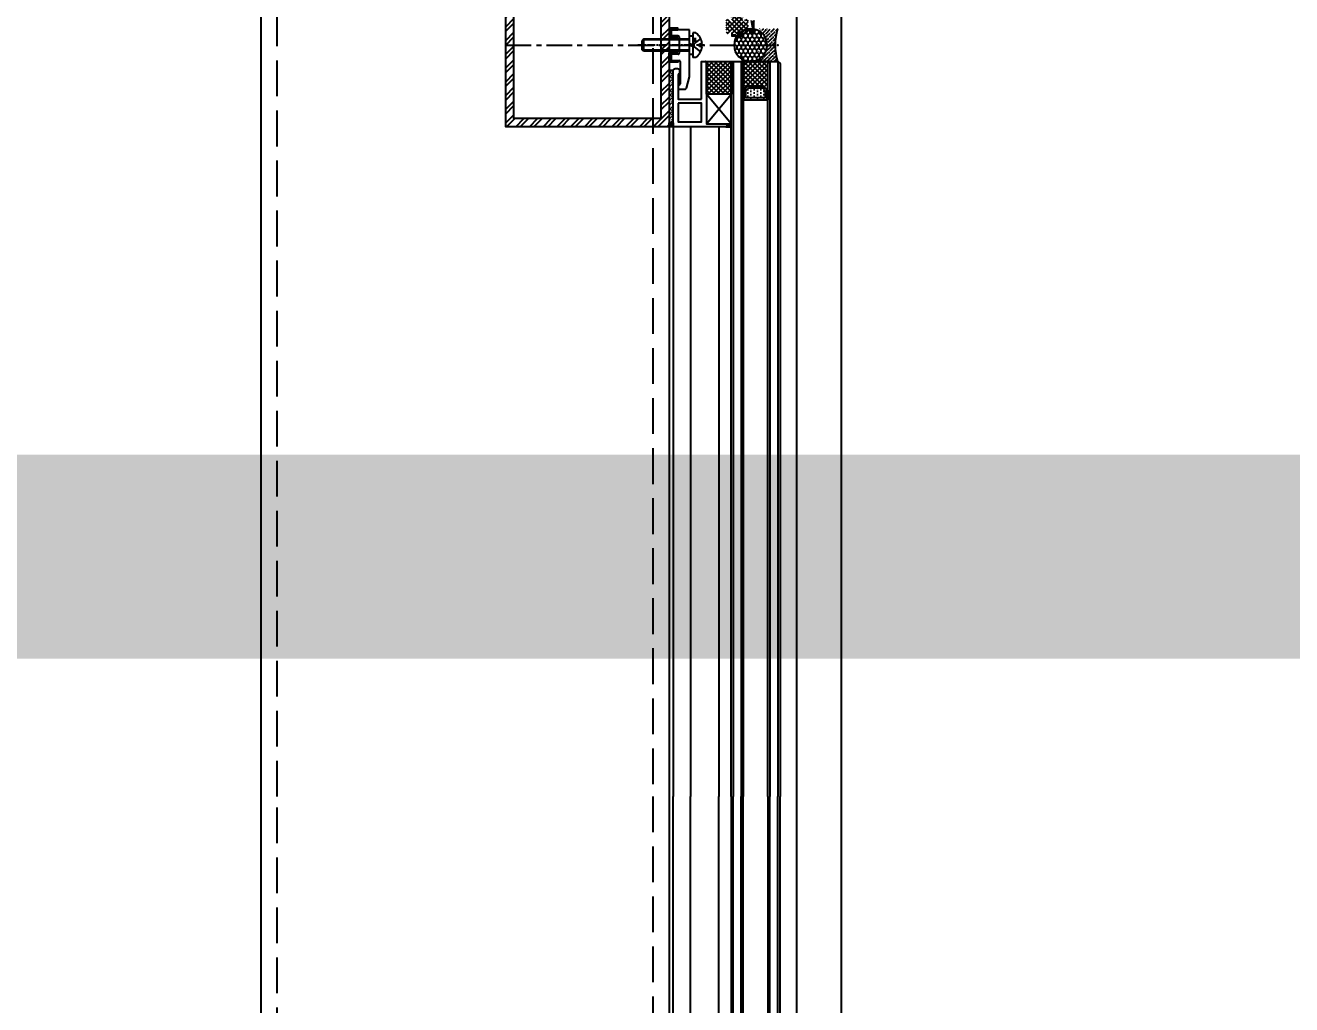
# Model space of a CAD drawing. Extents: x 220580 to 2027826, y -309201 to 71987.
# Drawn here: x 307484 to 308105, y -164849 to -164370 of the extents above; entities that cross this region are included whole.
import ezdxf
from ezdxf.enums import TextEntityAlignment as Align

# ---------------------------------------------------------------- set-up
doc = ezdxf.new("R2010")
doc.units = 0
for name, pattern in [('AUSGEZOGEN', [0]), ('CENTER', [2, 1.25, -0.25, 0.25, -0.25]), ('DASH', [0.35, 0.25, -0.1]), ('DASHED', [0.75, 0.5, -0.25]), ('ZN-CENTER', [2, 1.25, -0.25, 0.25, -0.25]), ('ZN-DASH', [0.35, 0.25, -0.1])]:
    doc.linetypes.add(name, pattern=pattern)
for name, color, linetype in [('!ZN1-填充-8', 8, 'Continuous'), ('!ZN1-标注-173', 173, 'Continuous'), ('!ZN3-玻璃幕墙-4', 4, 'Continuous'), ('!ZN4-辅助材料-1', 1, 'Continuous'), ('!ZN4-配件-11', 11, 'Continuous'), ('!ZN5-钢材投影-40', 40, 'Continuous'), ('!ZN5-铝材投影-112', 112, 'Continuous'), ('!ZN5-铝材断面-6', 6, 'Continuous'), ('!ZN6-虚线-8', 8, 'ZN-DASH'), ('2钢材断面', 2, 'Continuous'), ('3索引', 3, 'Continuous'), ('4玻璃幕墙', 4, 'Continuous'), ('A_Hatch', 8, 'Continuous'), ('DIM', 173, 'Continuous'), ('ZX', 240, 'CENTER'), ('型材截面颜色', 253, 'Continuous')]:
    doc.layers.add(name, color=color, linetype=linetype)
for name, color, linetype, lineweight in [('0CABR-填充', 8, 'Continuous', 5), ('0CABR-密封材料、垫片', 195, 'Continuous', 9), ('0填充', 8, 'Continuous', 13)]:
    doc.layers.add(name, color=color, linetype=linetype, lineweight=lineweight)
doc.styles.add('DHTEXT-1', font='ROMANS.shx', dxfattribs={"width": 0.7, "bigfont": 'CHINESE.shx'})
doc.dimstyles.new('ZN3', dxfattribs={"dimscale": 3, "dimtxt": 2.5, "dimasz": 1.5, "dimexe": 1, "dimexo": 2, "dimgap": 0.9, "dimtad": 1, "dimdec": 0, "dimdsep": 46, "dimtxsty": 'DHTEXT-1', "dimblk": 'ARCHTICK', "dimcen": 2.5, "dimclrd": 173, "dimclre": 173, "dimclrt": 7, "dimazin": 2, "dimtfac": 1, "dimtix": 1, "dimtmove": 2, "dimatfit": 3, "dimfxl": 0, "dimarcsym": 0})

# ---------------------------------------------------------------- blocks, each defined once
blk = doc.blocks.new('20250822090122')
at = {"layer": 'A_Hatch'}
h = blk.add_hatch(dxfattribs=at)
h.set_pattern_fill('ANSI32', color=256)
h.set_pattern_definition([(45, (-80, -40), (-3.367596045400933, 3.367596045400933), []), (45, (-77.75493500000448, -40), (-3.367596045400933, 3.367596045400933), [])])
h.paths.add_polyline_path([(0, 40), (-80, 40), (-80, -40), (0, -40)])
h.paths.add_polyline_path([(-4, 36), (-4, -36), (-76, -36), (-76, 36)], flags=16)
at = {"layer": '2钢材断面'}
for points in [[(-80, 40), (0, 40), (0, -40), (-80, -40)], [(-76, 36), (-4, 36), (-4, -36), (-76, -36)]]:
    blk.add_lwpolyline(points, close=True, dxfattribs=at)
blk = doc.blocks.new('*U1816')
at = {"layer": '!ZN1-填充-8'}
h = blk.add_hatch(dxfattribs=at)
h.set_pattern_fill('ANSI37', color=256, scale=0.5, style=0)
h.set_pattern_definition([(45, (6, -8.881784197001252e-16), (-1.122532015133644, 1.122532015133644), []), (135, (6, -8.881784197001252e-16), (-1.122532015133644, -1.122532015133644), [])])
h.paths.add_polyline_path([(1.029468876367901e-06, 5.00000102652325), (1.029468876367901e-06, 19.0000010265237), (1.000001029469331, 18.00000102652325), (14.00000102946797, 18.00000102652325), (14.00000102946797, 17.75000102652325), (12.00000102946797, 15.75000102652325), (12.00000102946797, 8.250001026523705), (14.00000102946797, 6.250001026523704), (14.00000102946797, 6.000001026523704), (1.000001029469331, 6.000001026523704)])
h = blk.add_hatch(dxfattribs=at)
h.set_pattern_fill('DOTS', color=8, angle=-1.272221872585407e-14, style=0)
h.set_pattern_definition([(0, (6, -8.881784197001252e-16), (0.7937500000000003, 1.5875), [0, -1.5875])])
h.paths.add_polyline_path([(13.00000246392847, 15.33578673215879), (13.00000246392847, 8.664213388665985), (14.4142185169444, 7.24999733565005), (17.80000246392865, 7.24999733565005), (17.80000246392865, 16.74999733565005), (14.41421306741995, 16.74999733565005)])
for points in [[(18.75000205893684, 17.99999999999977), (14.00000205893684, 17.99999999999977), (14.00000205893684, 17.74999999999977), (18.75000205893684, 17.74999999999977)], [(18.75000205893684, 6.249999999999772), (14.00000205893684, 6.249999999999772), (14.00000205893684, 5.999999999999772), (18.75000205893684, 5.999999999999772)]]:
    blk.add_hatch(color=256, dxfattribs=at).paths.add_polyline_path(points)
for p, q in [((1.029468876367901e-06, 19.00000102946865), (360.0852172122027, 19.00000102947851)), ((2.058937752735802e-06, 22.99999999999977), (360.0852182416716, 23.00000000000965)), ((1.029468876367901e-06, 4.999999091356357), (360.0852172122027, 4.999999091366227)), ((2.058937752735801e-06, 1.000000120825234), (360.0852182416716, 1.000000120835105))]:
    blk.add_line(p, q, dxfattribs=at)
at = {"layer": '!ZN3-玻璃幕墙-4'}
for points in [[(360.0852182416716, 24.00000000000965), (1.000002058937753, 23.99999999999977), (2.058937752735802e-06, 22.99999999999977), (2.058937752735801e-06, 18.99999999999977), (1.000002058937753, 17.99999999999977), (360.0852182416716, 18.00000000000964)], [(360.085218241672, 6.000000000009642), (1.000002058937298, 5.999999999999772), (2.058936843241099e-06, 4.999999999999772), (2.058935933746397e-06, 0.9999999999997726), (1.000002058935479, 0), (360.085218241672, 1.146234587067292e-11)]]:
    blk.add_lwpolyline(points, dxfattribs=at)
at = {"layer": '!ZN4-辅助材料-1'}
for points in [[(1.029468876367901e-06, 5.00000102652325), (1.029468876367901e-06, 19.0000010265237), (1.000001029469331, 18.00000102652325), (14.00000102946797, 18.00000102652325), (14.00000102946797, 17.75000102652325), (12.00000102946797, 15.75000102652325), (12.00000102946797, 8.250001026523705), (12.00000102946797, 8.250001026523705), (14.00000102946797, 6.250001026523704), (14.00000102946797, 6.000001026523704), (1.000001029469331, 6.000001026523704), (1.029468876367901e-06, 5.00000102652325)], [(12.00000205893639, 15.74999993958727), (12.00000205893639, 8.250000060412503), (14.00000205893639, 6.250000060412503), (19.00000205893639, 6.250000060412503), (19.00000205893639, 17.7500000604125), (14.00000205893639, 17.7500000604125)], [(13.00000246392847, 15.33578673215879), (13.00000246392847, 8.664213388665985), (14.4142185169444, 7.24999733565005), (17.80000246392865, 7.24999733565005), (17.80000246392865, 16.74999733565005), (14.41421306741995, 16.74999733565005)], [(18.75000205893684, 17.99999999999977), (14.00000205893684, 17.99999999999977), (14.00000205893684, 17.74999999999977), (18.75000205893684, 17.74999999999977)], [(18.75000205893684, 6.249999999999772), (14.00000205893684, 6.249999999999772), (14.00000205893684, 5.999999999999772), (18.75000205893684, 5.999999999999772)]]:
    blk.add_lwpolyline(points, close=True, dxfattribs=at)
blk.add_lwpolyline([(18.40000141310247, 17.74999853286067), (18.40000141310247, 17.65000006041236), (14.04142182915984, 17.65000006041236), (12.09999785437094, 15.70857608562369), (12.09999785437094, 8.291423709387573), (14.04142303089793, 6.349998532860581), (18.40000205893648, 6.349998532860581), (18.40000205893648, 6.250000060412503), (18.40000205893648, 6.349998532860581)], dxfattribs=at)
at = {"layer": 'Defpoints', "color": 250}
for p in [(2.058935478999048e-06, 24.00000205304695), (1.029468876367901e-06, 17.99999999999977), (1.029468876367901e-06, 5.999999999999772), (2.058935478999047e-06, 0), (12.00000205893639, 6.000001026523704)]:
    blk.add_point(p, dxfattribs=at)
blk = doc.blocks.new('*U1907')
at = {"color": 0, "linetype": 'ZN-CENTER', "ltscale": 3}
blk.add_line((-7.149760062439595, 2.968965134506063e-13), (25.2002399375604, 2.456684181638768e-12), dxfattribs=at)
at = {"linetype": 'ByBlock', "ltscale": 10}
for p, q in [((-6.199760062438145, 0.5999999999958163), (-4.999760062433779, 0.5999999999976353)), ((-5.512308570388996, 3.264313849224891), (-1.5997600624396, 0.2324707128979036)), ((-4.999760062433779, 0.5999999999976353), (-4.999760062433779, -0.5999999999994543)), ((-3.099760062443238, 5.999999999999091), (-1.5997600624396, 5.999999999999091)), ((-2.359507198434585, 0.8212005739923881), (-2.359507198434585, -0.8212005739890408)), ((-1.5997600624396, -5.999999999999091), (-1.5997600624396, 5.999999999999091)), ((-1.5997600624396, -4.620044984873882), (-1.5997600624396, 4.620044984872013)), ((-1.5997600624396, 4.620044984872013), (0, 4.620044984872013)), ((0, -9.343636975245317e-13), (-1.5997600624396, 0.5822434348437788)), ((0, 4.620044984872013), (0, -4.620044984873882)), ((2.220446049250313e-16, 3.000000000002645), (22.5002399375644, 3.000000000000339)), ((2.220446049250313e-16, 2.55000000000389), (22.95023993756877, 2.549999999997793)), ((22.50023993756076, -2.999999999986928), (22.50023993755713, 3.000000000014891)), ((22.50023993755713, 3.000000000014891), (23.40023993755858, 2.100000000013436)), ((23.40023993756222, -2.100000000009119), (23.40023993755858, 2.100000000013436)), ((-4.999760062433779, -0.5999999999994543), (-6.200041946336569, -0.6000000000067303)), ((-5.512308570388996, -3.264313849219434), (-1.5997600624396, -0.2324707128950645)), ((-3.0997600624396, -5.999999999999091), (-1.5997600624396, -5.999999999999091)), ((-0.0001236077368957922, -0.834518847842471), (-1.599883670176496, -0.2522754129977578)), ((0, -4.620044984873882), (-1.5997600624396, -4.620044984873882)), ((0, -2.549999999996544), (22.95023993757604, -2.549999999997114)), ((2.220446049250313e-16, -2.999999999997355), (22.50023993756804, -2.999999999999661)), ((22.50023993755713, -3.000000000014213), (23.40023993755858, -2.100000000012757))]:
    blk.add_line(p, q, dxfattribs=at)
for centre, radius, start, end in [((0.6289204536260513, 0.2696463704114649), 6.836666666661672, 123.0516276806388, 177.2303399897559), ((0.6289204536260513, -0.2696463704151029), 6.836666666662514, 182.7696600102441, 236.9483723193611)]:
    blk.add_arc(centre, radius, start, end, dxfattribs=at)
at = {"layer": 'Defpoints', "color": 0, "ltscale": 10, "style": 'DHTEXT-1', "width": 0.7}
blk.add_text('M6', height=1, rotation=90, dxfattribs=at).set_placement((-2.254738332375523, -2.651439335049475), align=Align.CENTER)
blk = doc.blocks.new('16胶缝')
at = {"layer": '!ZN1-填充-8', "ltscale": 0.1}
h = blk.add_hatch(dxfattribs=at)
h.set_pattern_fill('HONEY', color=256, scale=10, style=0)
h.set_pattern_definition([(4.818975183877585e-15, (-19679.56000236233, -11324.37131966545), (1.875, 1.08253175), [1.25, -2.5]), (120, (-19679.56000236233, -11324.37131966545), (-1.874999995903225, 1.082531757095823), [1.249999999999998, -2.499999999999997]), (60.00000000000003, (-19679.56000236233, -11324.37131966545), (4.096775418904741e-09, 2.165063507095822), [-2.499999999999998, 1.249999999999999])])
edge = h.paths.add_edge_path()
edge.add_ellipse((8.000000000182808, 13.40127735032729), major_axis=(-1.852811262691897e-12, -8.148750109612592), ratio=0.9817456533069091, start_angle=0, end_angle=360)
h = blk.add_hatch(dxfattribs=at)
h.set_pattern_fill('ANSI36', color=256, scale=10, style=0)
h.set_pattern_definition([(45.00000000000003, (-19679.575386873, -11324.37131966545), (0.6629126073623883, 2.430679560328756), [3.125, -0.625, 0, -0.625])])
edge = h.paths.add_edge_path()
edge.add_ellipse((8.015384510843433, 13.40127735032729), major_axis=(0.8733517820453444, 8.103544729698486), ratio=0.9813319895029027, start_angle=124.6262873536864, end_angle=247.3977371599691, ccw=False)
edge.add_arc((0.0005942590132690384, 10.19757702908555), 1.197577176534192, 269.97156881858757, 324.48671338471985, ccw=False)
edge.add_line((1.455191522836685e-11, 8.999999999992724), (1.091393642127514e-11, -1.818989403545856e-12))
edge.add_arc((8.000000000015461, -24.92179927315374), 26.17434008740905, 432.2031562990745, 467.7968437009381, ccw=False)
edge.add_line((16.00000000001455, 0), (16.00000000001091, 9.000000000003638))
edge.add_arc((16.00645417175474, 10.22705133927502), 1.227068313314542, 216.5905572920867, 269.6986325029304, ccw=False)
at = {"layer": '!ZN4-辅助材料-1', "color": 1, "ltscale": 0.1}
blk.add_arc((8.000000000014552, -24.92179927313555), 26.17434008739207, 72.20315629866607, 107.7968437013339, dxfattribs=at)
blk.add_ellipse((8.000000000182808, 13.40127735032729), major_axis=(-1.852811262691897e-12, -8.148750109612592), ratio=0.9817456533069091, dxfattribs=at)
blk.add_point((8.000000000014552, 7.275957614183426e-12), dxfattribs=at)
blk = doc.blocks.new('胶缝断面')
at = {"color": 7, "ltscale": 0.1, "extrusion": (0, 0, -1), "zscale": -1, "rotation": 180}
blk.add_blockref('16胶缝', (8, 5.456968210637569e-12), dxfattribs=at)
blk = doc.blocks.new('20240131155736')
at = {"layer": '!ZN1-填充-8'}
h = blk.add_hatch(dxfattribs=at)
h.set_pattern_fill('ANSI36', color=256, scale=0.5, angle=270, style=0)
h.set_pattern_definition([(315, (4155.516182055328, -11794.82250172619), (1.543481520808761, -0.4209495056751171), [1.984375, -0.396875, 0, -0.396875])])
h.paths.add_polyline_path([(-0.7497986001617392, 0.7500036128367356), (-0.7497986001617392, -0.7500036128367356), (1.250202532093681, -0.7500036128367356), (1.250202532093681, 0.7500036128367356)])
at = {"layer": '!ZN4-辅助材料-1', "linetype": 'AUSGEZOGEN'}
blk.add_line((-1.250202532108233, 0.749996387068677), (1.250202532108233, 0.7500036128367356), dxfattribs=at)
blk = doc.blocks.new('20240131160147')
at = {"layer": '!ZN5-铝材断面-6'}
blk.add_lwpolyline([(-3.359996820086963, 1.24972521692689), (-3.360017300714389, 19.749725232934), (-0.8600173007143894, 19.749725232934), (-0.8599968200869625, -10.750274787526), (9.139988671027822, -10.75027476862306), (9.139988671027822, -12.25027476862306), (-17.2600001134706, -12.25027476875402), (-17.2600001134706, 15.24972523121687, -0.414213562373095), (-16.2600001134706, 16.24972523121687), (-15.06000012539153, 16.24972523121687, -0.414213562373095), (-14.06000012539153, 15.24972523121687), (-14.06000012539153, 13.74972523121687), (-14.2600001134706, 13.74972523121687, 0.414213562373095), (-14.7600001134706, 13.24972523121687), (-14.7600001134706, 1.249725235698861)], format="xyb", close=True, dxfattribs=at)
blk.add_lwpolyline([(-14.7600001134706, -0.7502747643011389), (-14.7600001134706, -9.750274768754025), (-3.359996820086963, -9.750274787525996), (-3.359996820086963, -0.7502747830731096)], close=True, dxfattribs=at)
at = {"layer": '!ZN1-填充-8', "ltscale": 50, "xscale": -1, "rotation": 180}
blk.add_blockref('20240131155736', (9.889797354408074, -11.50027115578996), dxfattribs=at)
blk = doc.blocks.new('20250822102610', base_point=(-89164.55327459493, -87453.63117898782))
at = {"layer": '!ZN1-填充-8'}
h = blk.add_hatch(dxfattribs=at)
h.set_pattern_fill('ANSI37', color=256, angle=-1.272221872585407e-14, style=0)
h.set_pattern_definition([(44.99999999999999, (0, 0), (-1.122532015133644, 1.122532015133644), []), (135, (0, 0), (-1.122532015133644, -1.122532015133644), [])])
edge = h.paths.add_edge_path()
edge.add_line((-89165.05327484866, -87423.13117512563), (-89151.55327484867, -87423.13118085341))
edge.add_line((-89151.55327484867, -87423.13118085341), (-89152.55327484867, -87424.13118000627))
edge.add_line((-89152.55327484867, -87424.13118000627), (-89152.55327484867, -87439.13118438769))
edge.add_line((-89152.55327484867, -87439.13118438769), (-89164.55327484867, -87439.13117682973))
edge.add_line((-89164.55327484867, -87439.13117682973), (-89164.55327484867, -87423.63117784967))
edge.add_arc((-89165.05327484867, -87423.63117512563), 0.5000000000074204, 359.9996878473482, 449.9999999983324)
at = {"layer": '!ZN1-填充-8', "ltscale": 100}
for p, q in [((-89152.5532746931, -87453.63117898782), (-89164.55327484867, -87439.13117682973)), ((-89164.55327459493, -87453.63117898782), (-89152.55327484867, -87439.13118438756))]:
    blk.add_line(p, q, dxfattribs=at)
at = {"layer": '!ZN4-辅助材料-1', "linetype": 'AUSGEZOGEN'}
blk.add_lwpolyline([(-89165.05327484866, -87423.13117512563), (-89151.55327484867, -87423.13118085341), (-89152.55327484867, -87424.13118000627), (-89152.55327484867, -87439.13118438769), (-89164.55327484867, -87439.13117682973), (-89164.55327484867, -87423.63117784967, 0.4142151580810171), (-89165.05327484866, -87423.13117512563), (-89165.05327484866, -87423.13117512563)], format="xyb", dxfattribs=at)
blk.add_lwpolyline([(-89152.55327484867, -87439.13118438768), (-89164.55327467559, -87439.13117716176), (-89164.55327469764, -87442.13117353823)], dxfattribs=at)
blk.add_lwpolyline([(-89164.55327459965, -87439.13117716176), (-89164.55327459493, -87453.63117898782), (-89152.5532746931, -87453.63117898782), (-89152.55327469783, -87439.13117716176)], close=True, dxfattribs=at)
blk = doc.blocks.new('20250822103338', base_point=(-89182.55327602196, -87455.13117897836))
at = {"layer": '0填充'}
h = blk.add_hatch(dxfattribs=at)
h.set_pattern_fill('ANSI38', color=256, angle=360, style=0)
h.set_pattern_definition([(45, (0, 0), (-1.122532015133644, 1.122532015133644), []), (134.9999999999999, (0, 0), (-3.367596045400932, 1.122532015133645), [3.96875, -2.38125])])
h.paths.add_polyline_path([(-89182.553276022, -87453.13117897836), (-89180.55327602198, -87453.13117897836), (-89180.55327602211, -87427.6311789784), (-89182.55327602211, -87427.6311789784)])
at = {"layer": '型材截面颜色', "ltscale": 60}
h = blk.add_hatch(dxfattribs=at)
h.set_pattern_fill('ANSI36', color=256, scale=0.3, angle=90.00000000000001)
h.set_pattern_definition([(135, (0, 0), (-0.9260889124852567, 0.2525697034050699), [1.190625, -0.238125, 0, -0.238125])])
h.paths.add_polyline_path([(-89182.55327602196, -87455.13117898106), (-89182.55327602196, -87453.13104161006), (-89180.55326710995, -87453.1311102956), (-89180.55326710995, -87455.13124766659)])
at = {"layer": '!ZN4-辅助材料-1'}
for points in [[(-89180.55327602195, -87427.6311789784), (-89182.55327602195, -87427.6311789784), (-89182.55327602196, -87453.13117897836), (-89180.55327602196, -87453.13117897836)], [(-89182.55327602196, -87455.13117897836), (-89182.55327602196, -87453.13104160737), (-89180.55326570052, -87453.13103338321), (-89180.55326570052, -87455.1311707542)]]:
    blk.add_lwpolyline(points, close=True, dxfattribs=at)
at = {"layer": '0CABR-密封材料、垫片'}
blk.add_lwpolyline([(-89180.55327602195, -87427.6311789784), (-89182.55327602195, -87427.6311789784), (-89182.55327602196, -87455.13117897836), (-89180.55327602196, -87455.13117897836)], close=True, dxfattribs=at)
blk = doc.blocks.new('20250822103828')
at = {"layer": '!ZN4-辅助材料-1', "ltscale": 100}
for name, p in [('20250822102610', (18.40000010126096, 1.499999990541255)), ('20250822103338', (0, 0))]:
    blk.add_blockref(name, p, dxfattribs=at)
at = {"layer": '!ZN6-虚线-8', "ltscale": 50}
blk.add_blockref('20240131160147', (19.26000011348515, 12.25027476875402), dxfattribs=at)
blk = doc.blocks.new('20250828094859', base_point=(-112732.7450166754, -32047.51196832285))
at = {"layer": '!ZN1-填充-8'}
h = blk.add_hatch(dxfattribs=at)
h.set_pattern_fill('ANSI37', color=8, angle=90.00000000000001)
h.set_pattern_definition([(135, (0, 0), (-1.122532015133644, -1.122532015133644), []), (225, (0, 0), (1.122532015133644, -1.122532015133644), [])])
h.paths.add_polyline_path([(-112703.1607797071, -32075.37105796087, 0.4693412598177767), (-112703.7907325481, -32074.92960437454, 0.4772616551268979), (-112704.7577913438, -32075.71196705185), (-112704.7577913438, -32080.97196705174, 0.4770910882801007), (-112703.7911673557, -32081.75442244772, 0.4719103256772501), (-112703.1612024632, -32081.30833068817, -0.9297347899613067), (-112701.9643802245, -32081.30833068817, 0.3930506007189793), (-112701.4657042917, -32081.77196705181), (-112697.279878396, -32081.77196705181, 0.3930506007153051), (-112696.7812024632, -32081.30833068816, -0.9297347899464696), (-112695.5843802245, -32081.30833068816, 0.4719103256673575), (-112694.9544153319, -32081.75442244773, 0.4770910882785173), (-112693.9877913438, -32080.97196705175), (-112693.9877913438, -32075.7119670518, 0.4772616551345985), (-112694.9548501395, -32074.92960437454, 0.469341259815262), (-112695.5848029805, -32075.3710579609, -0.9598614526605848), (-112696.7827913438, -32075.32196705183), (-112696.7827913438, -32074.01196705181, -0.4142135623805389), (-112696.2827913438, -32073.5119670518), (-112702.4627913438, -32073.51196705182, -0.4142135623737843), (-112701.9627913438, -32074.01196705181), (-112701.9627913438, -32075.3219670518, -0.9598614526833716)])
at = {"layer": '!ZN1-填充-8', "ltscale": 15}
for p, q in [((-112735.0949772261, -32033.01196832288), (-112771.3450042032, -32041.01196832288)), ((-112735.0949772261, -32041.51196832288), (-112771.3450042032, -32033.01196832323)), ((-112735.0949772261, -32035.0119724377), (-112735.0949772261, -32041.51196832288))]:
    blk.add_line(p, q, dxfattribs=at)
at = {"layer": '!ZN1-填充-8', "color": 8, "ltscale": 50}
for p, q in [((-112691.2005421576, -32075.51196832494), (-112692.4005421576, -32082.0119670515)), ((-112691.2005421576, -32082.0119670515), (-112692.4005421576, -32075.51196832494))]:
    blk.add_line(p, q, dxfattribs=at)
at = {"layer": '!ZN1-填充-8', "linetype": 'DASHED', "ltscale": 4}
for p, q in [((-112701.9635151577, -32082.4244670518), (-112696.78206753, -32082.4244670518)), ((-112701.9635151577, -32083.01196705181), (-112696.78206753, -32083.01196705181))]:
    blk.add_line(p, q, dxfattribs=at)
for points in [[(-112701.9635151577, -32081.3187039933), (-112701.9635151577, -32083.51196705181)], [(-112696.78206753, -32081.31870399328), (-112696.78206753, -32083.51196705181)]]:
    blk.add_lwpolyline(points, dxfattribs=at)
at = {"layer": '!ZN4-辅助材料-1', "ltscale": 15}
for p, q in [((-112696.2827913438, -32073.5119670518), (-112702.4627913438, -32073.51196705182)), ((-112691.2005421576, -32081.0119670515), (-112691.2005421576, -32076.51196832494))]:
    blk.add_line(p, q, dxfattribs=at)
blk = doc.blocks.new('20200306093546', base_point=(29869.44451845904, 42689.60230079947))
at = {"layer": '!ZN1-填充-8'}
h = blk.add_hatch(dxfattribs=at)
h.set_pattern_fill('ANSI36', color=256, angle=-270, style=0)
h.set_pattern_definition([(135, (29867.4444736498, 42689.10230079959), (-3.086963041617522, 0.8418990113502317), [3.96875, -0.79375, 0, -0.79375])])
edge = h.paths.add_edge_path()
edge.add_line((29867.4444736498, 42689.10230079959), (29867.44447369179, 42693.60231268449))
edge.add_arc((29867.9444736498, 42689.10230079959), 0.5, 90, 179.9999995806171, ccw=False)
edge.add_line((29867.9444736498, 42689.60230079959), (29870.9444736498, 42689.60230079959))
edge.add_arc((29870.9444736498, 42690.10230079959), 0.5, 270, 360)
edge.add_line((29871.4444736498, 42690.10230079959), (29871.4444736498, 42693.10230079959))
edge.add_arc((29871.94448594884, 42693.10228850055), 0.500012299189907, 89.99859066865429, 179.9985906686543, ccw=False)
edge.add_arc((29868.26590862396, -498209.810069502), 540903.4123828103, 89.99961034399236, 90.00008701138444)
at = {"layer": '!ZN4-辅助材料-1', "ltscale": 15}
blk.add_arc((29868.26595343297, -498209.8100695022), 540903.4123828103, 89.99961034399234, 90.00008701138442, dxfattribs=at)
blk = doc.blocks.new('A$C127fa938')
at = {"layer": '!ZN1-标注-173', "ltscale": 15, "rotation": 90}
blk.add_blockref('20200306093546', (-31.00000000005821, 1.99999999996362), dxfattribs=at)
at = {"layer": '!ZN5-铝材断面-6', "ltscale": 50}
blk.add_blockref('20250828094859', (5.600008564520977, 0), dxfattribs=at)
blk = doc.blocks.new('20250828093013')
at = {"layer": '!ZN5-铝材投影-112'}
for p, q in [((1.455191522836685e-11, 3.637978807091713e-12), (-8.499999999869033, 1.455191522836685e-11)), ((-1.01863406598568e-10, -6.999999999985448), (0, 0)), ((-8.999999999869033, -0.4999999999854481), (-8.999999999869033, -2.499999999985448)), ((-8.499999999869033, -2.999999999985448), (-5.499999999869033, -2.999999999985448)), ((-4.999999999869033, -3.499999999985448), (-5.000000000101863, -11.49999999998545)), ((-4.999999999869033, -3.499999999985448), (-4.999999999869033, -3.499999999985448)), ((-5.499999999869033, -11.99999999998545), (-8.499999999869033, -11.99999999998545)), ((-0.5000000001018634, -7.499999999985448), (-1.01863406598568e-10, -6.999999999985448)), ((-1.01863406598568e-10, -7.999999999985448), (-0.5000000001018634, -7.499999999985448)), ((-1.01863406598568e-10, -22.99999999998545), (-1.01863406598568e-10, -7.999999999985448)), ((-8.999999999869033, -12.49999999998545), (-8.999999999869033, -14.49999999998545)), ((-8.499999999869033, -14.99999999998545), (-4.999999999577994, -14.99999999998181)), ((-4.499999999577994, -15.49999999998181), (-4.499999999577994, -26.49999999998181)), ((-1.508395735509112, -28.6294095225021), (-1.01863406598568e-10, -22.99999999998545)), ((-5.499999999577994, -27.49999999998181), (-5.499999999577994, -28.99999999998181)), ((-5.499999999577994, -28.99999999998181), (-1.991358648621826, -28.99999999998545))]:
    blk.add_line(p, q, dxfattribs=at)
for centre, radius, start, end in [((-8.499999999869033, -0.4999999999854481), 0.5, 90, 180), ((-8.499999999869033, -2.499999999985448), 0.5, 180, 270), ((-5.499999999869033, -3.499999999989086), 0.500000000003638, 4.168816632087861e-10, 90), ((-8.499999999869033, -12.49999999998545), 0.5, 90, 180), ((-5.499999999985448, -11.50000000009823), 0.4999999998835847, 270.0000000133402, 1.292333155947237e-08), ((-8.499999999869033, -14.49999999998545), 0.5, 180, 270), ((-4.999999999577994, -15.49999999998181), 0.5, 0, 90), ((-4.999999999577994, -27.49999999998181), 0.5, 90, 180), ((-4.999999999577994, -26.49999999998181), 0.5, 270, 0), ((-1.991358648665482, -28.49999999998909), 0.499999999996362, 270.0000000050026, 345.0000000045844)]:
    blk.add_arc(centre, radius, start, end, dxfattribs=at)
blk = doc.blocks.new('*U1766')
at = {"layer": '!ZN1-填充-8'}
h = blk.add_hatch(dxfattribs=at)
h.set_pattern_fill('ANSI37', color=256, scale=0.5, style=0)
h.set_pattern_definition([(45, (6, 0), (-1.122532015133644, 1.122532015133644), []), (135, (6, 0), (-1.122532015133644, -1.122532015133644), [])])
h.paths.add_polyline_path([(1.029468876367901e-06, 5.00000102652325), (1.029468876367901e-06, 19.00000102652371), (1.000001029469331, 18.00000102652325), (14.00000102946797, 18.00000102652325), (14.00000102946797, 17.75000102652325), (12.00000102946797, 15.75000102652325), (12.00000102946797, 8.250001026523705), (14.00000102946797, 6.250001026523705), (14.00000102946797, 6.000001026523705), (1.000001029469331, 6.000001026523705)])
h = blk.add_hatch(dxfattribs=at)
h.set_pattern_fill('DOTS', color=8, angle=-1.272221872585407e-14, style=0)
h.set_pattern_definition([(0, (6, 0), (0.7937500000000003, 1.5875), [0, -1.5875])])
h.paths.add_polyline_path([(13.00000246392847, 15.33578673215879), (13.00000246392847, 8.664213388665985), (14.4142185169444, 7.24999733565005), (17.80000246392865, 7.24999733565005), (17.80000246392865, 16.74999733565005), (14.41421306741995, 16.74999733565005)])
for points in [[(18.75000205893684, 17.99999999999977), (14.00000205893684, 17.99999999999977), (14.00000205893684, 17.74999999999977), (18.75000205893684, 17.74999999999977)], [(18.75000205893684, 6.249999999999773), (14.00000205893684, 6.249999999999773), (14.00000205893684, 5.999999999999773), (18.75000205893684, 5.999999999999773)]]:
    blk.add_hatch(color=256, dxfattribs=at).paths.add_polyline_path(points)
for p, q in [((1.029468876367901e-06, 19.00000102946865), (503.9147829538451, 19.0000010294831)), ((2.058937752735802e-06, 22.99999999999977), (503.914783983314, 23.00000000001423)), ((1.029468876367901e-06, 4.999999091356358), (503.9147829538451, 4.999999091370806)), ((2.058937752735801e-06, 1.000000120825234), (503.914783983314, 1.000000120839684))]:
    blk.add_line(p, q, dxfattribs=at)
at = {"layer": '!ZN3-玻璃幕墙-4'}
for points in [[(503.914783983314, 24.00000000001423), (1.000002058937753, 23.99999999999977), (2.058937752735802e-06, 22.99999999999977), (2.058937752735801e-06, 18.99999999999977), (1.000002058937753, 17.99999999999977), (503.914783983314, 18.00000000001422)], [(503.9147839833145, 6.000000000014221), (1.000002058937298, 5.999999999999773), (2.058936843241099e-06, 4.999999999999773), (2.058935933746397e-06, 0.9999999999997726), (1.000002058935479, 0), (503.9147839833145, 1.604077385068404e-11)]]:
    blk.add_lwpolyline(points, dxfattribs=at)
at = {"layer": '!ZN4-辅助材料-1'}
for points in [[(1.029468876367901e-06, 5.00000102652325), (1.029468876367901e-06, 19.00000102652371), (1.000001029469331, 18.00000102652325), (14.00000102946797, 18.00000102652325), (14.00000102946797, 17.75000102652325), (12.00000102946797, 15.75000102652325), (12.00000102946797, 8.250001026523705), (12.00000102946797, 8.250001026523705), (14.00000102946797, 6.250001026523705), (14.00000102946797, 6.000001026523705), (1.000001029469331, 6.000001026523705), (1.029468876367901e-06, 5.00000102652325)], [(12.00000205893639, 15.74999993958727), (12.00000205893639, 8.250000060412503), (14.00000205893639, 6.250000060412503), (19.00000205893639, 6.250000060412503), (19.00000205893639, 17.7500000604125), (14.00000205893639, 17.7500000604125)], [(13.00000246392847, 15.33578673215879), (13.00000246392847, 8.664213388665985), (14.4142185169444, 7.24999733565005), (17.80000246392865, 7.24999733565005), (17.80000246392865, 16.74999733565005), (14.41421306741995, 16.74999733565005)], [(18.75000205893684, 17.99999999999977), (14.00000205893684, 17.99999999999977), (14.00000205893684, 17.74999999999977), (18.75000205893684, 17.74999999999977)], [(18.75000205893684, 6.249999999999773), (14.00000205893684, 6.249999999999773), (14.00000205893684, 5.999999999999773), (18.75000205893684, 5.999999999999773)]]:
    blk.add_lwpolyline(points, close=True, dxfattribs=at)
blk.add_lwpolyline([(18.40000141310247, 17.74999853286067), (18.40000141310247, 17.65000006041237), (14.04142182915984, 17.65000006041237), (12.09999785437094, 15.70857608562369), (12.09999785437094, 8.291423709387573), (14.04142303089793, 6.349998532860582), (18.40000205893648, 6.349998532860582), (18.40000205893648, 6.250000060412503), (18.40000205893648, 6.349998532860582)], dxfattribs=at)
at = {"layer": 'Defpoints', "color": 250}
for p in [(2.058935478999047e-06, 24.00000205304696), (1.029468876367901e-06, 17.99999999999977), (1.029468876367901e-06, 5.999999999999773), (2.058935478999047e-06, 0), (12.00000205893639, 6.000001026523705)]:
    blk.add_point(p, dxfattribs=at)
blk = doc.blocks.new('20250828132035')
at = {"layer": '0CABR-填充'}
h = blk.add_hatch(dxfattribs=at)
h.set_pattern_fill('ANSI38', color=256, scale=0.3, angle=90.00000000000001)
h.set_pattern_definition([(135, (1224.66981235845, -10536.4539412575), (-0.6735192090801863, -0.6735192090801866), []), (225, (1224.66981235845, -10536.4539412575), (-0.6735192090801858, -2.02055762724056), [2.38125, -1.42875])])
h.paths.add_polyline_path([(549.8367344897124, 953.6999999372347), (549.8367344894796, 954.4999999375141), (546.536734489433, 954.4999999372812), (546.5367344896658, 957.4999999372812), (549.8367344894796, 957.4999999372812), (549.8367344894796, 958.2999999373278), (545.5367344896658, 958.2999999373278), (545.536734489433, 953.6999999372347)])
h = blk.add_hatch(dxfattribs=at)
h.set_pattern_fill('ANSI38', color=256, scale=0.3, angle=90)
h.set_pattern_definition([(135, (1224.669812358508, -10536.4539412575), (-0.6735192090801865, -0.6735192090801864), []), (225, (1224.669812358508, -10536.4539412575), (-0.6735192090801867, -2.020557627240559), [2.38125, -1.42875])])
h.paths.add_polyline_path([(549.8367344897706, 953.6999999372347), (549.8367344895378, 954.4999999375141), (546.5367344894912, 954.4999999372812), (546.536734489724, 957.4999999372812), (549.8367344895378, 957.4999999372812), (549.8367344895378, 958.2999999373278), (545.536734489724, 958.2999999373278), (545.5367344894912, 953.6999999372347)])
h = blk.add_hatch(dxfattribs=at)
h.set_pattern_fill('ANSI38', color=256, scale=0.3, angle=90.00000000000001)
h.set_pattern_definition([(135, (1224.669812358217, -10548.4539412575), (-0.6735192090801863, -0.6735192090801866), []), (225, (1224.669812358217, -10548.4539412575), (-0.6735192090801858, -2.02055762724056), [2.38125, -1.42875])])
h.paths.add_polyline_path([(549.8367344894796, 941.6999999372347), (549.8367344892467, 942.4999999375141), (546.5367344892002, 942.4999999372812), (546.536734489433, 945.4999999372812), (549.8367344892467, 945.4999999372812), (549.8367344892467, 946.2999999373278), (545.536734489433, 946.2999999373278), (545.5367344892002, 941.6999999372347)])
h = blk.add_hatch(dxfattribs=at)
h.set_pattern_fill('ANSI38', color=256, scale=0.3, angle=90)
h.set_pattern_definition([(135, (1224.669812358276, -10548.4539412575), (-0.6735192090801865, -0.6735192090801864), []), (225, (1224.669812358276, -10548.4539412575), (-0.6735192090801867, -2.020557627240559), [2.38125, -1.42875])])
h.paths.add_polyline_path([(549.8367344895378, 941.6999999372347), (549.836734489305, 942.4999999375141), (546.5367344892584, 942.4999999372812), (546.5367344894912, 945.4999999372812), (549.836734489305, 945.4999999372812), (549.836734489305, 946.2999999373278), (545.5367344894912, 946.2999999373278), (545.5367344892584, 941.6999999372347)])
at = {"layer": '!ZN4-辅助材料-1'}
for points in [[(549.8367344897706, 953.6999999372347), (549.8367344895378, 954.4999999375141), (546.5367344894912, 954.4999999372812), (546.536734489724, 957.4999999372812), (549.8367344895378, 957.4999999372812), (549.8367344895378, 958.2999999373278), (545.536734489724, 958.2999999373278), (545.5367344894912, 953.6999999372347), (549.8367344897706, 953.6999999372347)], [(549.8367344897706, 946.299999937095), (549.8367344895378, 945.4999999370484), (546.5367344894912, 945.4999999370484), (546.536734489724, 942.4999999372812), (549.8367344895378, 942.4999999370484), (549.8367344895378, 941.6999999372347), (545.536734489724, 941.6999999372347), (545.5367344894912, 946.2999999373278), (549.8367344897706, 946.299999937095)]]:
    blk.add_lwpolyline(points, dxfattribs=at)
at = {"layer": '!ZN5-钢材投影-40', "ltscale": 0.3}
for p, q in [((345.5350195157225, 1487.499989496719), (345.5350195157225, 581.9147827266715)), ((545.5367344896076, 1487.499989496719), (545.5367344896076, 581.9147827266715)), ((345.5350195157225, 581.9147827266715), (345.5350195157225, 19.99999977438711)), ((545.5367344896076, 581.9147827266715), (545.5367344896076, 19.99999977438711))]:
    blk.add_line(p, q, dxfattribs=at)
at = {"layer": '!ZN5-铝材投影-112'}
for p, q in [((607.9367316032294, 1487.499989496719), (607.9367316032294, 581.9147827266715)), ((629.9367345343926, 1487.499989496719), (629.9367345343926, 581.9147827266715)), ((547.5350284388987, 909.9999999373686), (547.5350284388987, 581.9147827266715)), ((556.0349995723227, 909.9999999373686), (556.0349995723227, 581.9147827266715)), ((569.9367186368909, 909.9999999373686), (569.9367186368909, 581.9147827266715)), ((547.5350284388987, 109.9999997743289), (547.5350284388987, 581.9147827266715)), ((556.0349995723227, 109.9999997743289), (556.0349995723227, 581.9147827266715)), ((569.9367186368909, 109.9999997743289), (569.9367186368909, 581.9147827266715)), ((607.9367316032294, 581.9147827266715), (607.9367316032294, 61.83042052845121)), ((629.9367345343926, 581.9147827266715), (629.9367345343926, 61.83042052845121))]:
    blk.add_line(p, q, dxfattribs=at)
at = {"layer": '!ZN6-虚线-8', "color": 8, "linetype": 'ZN-DASH', "ltscale": 70}
for p, q in [((353.5350195157225, 581.9147827266715), (353.5350195157225, 1487.499989496719)), ((537.5367344896076, 1487.499989496719), (537.5367344896076, 581.9147827266715)), ((353.5350195157225, 19.99999977438711), (353.5350195157225, 581.9147827266715)), ((537.5367344896076, 581.9147827266715), (537.5367344896076, 19.99999977438711))]:
    blk.add_line(p, q, dxfattribs=at)
at = {"layer": '0CABR-密封材料、垫片'}
for points in [[(549.8367344897124, 953.6999999372347), (549.8367344894796, 954.4999999375141), (546.536734489433, 954.4999999372812), (546.5367344896658, 957.4999999372812), (549.8367344894796, 957.4999999372812), (549.8367344894796, 958.2999999373278), (545.5367344896658, 958.2999999373278), (545.536734489433, 953.6999999372347), (549.8367344897124, 953.6999999372347)], [(549.8367344897124, 946.299999937095), (549.8367344894796, 945.4999999370484), (546.536734489433, 945.4999999370484), (546.5367344896658, 942.4999999372812), (549.8367344894796, 942.4999999370484), (549.8367344894796, 941.6999999372347), (545.5367344896658, 941.6999999372347), (545.536734489433, 946.2999999373278), (549.8367344897124, 946.299999937095)]]:
    blk.add_lwpolyline(points, dxfattribs=at)
at = {"layer": 'ZX', "ltscale": 10}
blk.add_line((465.5367344896076, 949.9999999373103), (599.9367344895727, 949.9999999373103), dxfattribs=at)
at = {"layer": '!ZN3-玻璃幕墙-4', "xscale": -1.000000000000006, "rotation": 90}
blk.add_blockref('*U1816', (599.9367344895727, 942.0000009683426), dxfattribs=at)
at = {"layer": '!ZN3-玻璃幕墙-4', "rotation": 90}
blk.add_blockref('*U1766', (599.9367344895727, 77.99999874335481), dxfattribs=at)
at = {"layer": '!ZN4-辅助材料-1', "rotation": 270}
blk.add_blockref('胶缝断面', (598.9367343687918, 950.0000000581495), dxfattribs=at)
at = {"layer": '!ZN4-辅助材料-1', "ltscale": 100}
blk.add_blockref('20250822103828', (545.5367344896076, 909.9999999373103), dxfattribs=at)
at = {"layer": '!ZN4-配件-11', "color": 1, "rotation": 180}
blk.add_blockref('*U1907', (555.5367344895494, 949.999999938882), dxfattribs=at)
at = {"layer": '!ZN5-铝材投影-112', "ltscale": 50}
blk.add_blockref('20250828093013', (555.5367344894912, 957.4999999372521), dxfattribs=at)
at = {"layer": '!ZN5-铝材断面-6', "ltscale": 100}
blk.add_blockref('20250822090122', (545.5367344896076, 949.9999999373103), dxfattribs=at)
at = {"layer": '4玻璃幕墙', "ltscale": 50}
blk.add_blockref('A$C127fa938', (539.9367259250721, 989.9999999373103), dxfattribs=at)
blk = doc.blocks.new('_ArchTick')
at = {"color": 0, "linetype": 'ByBlock', "const_width": 0.4}
blk.add_lwpolyline([(-0.5, -0.5), (0.5, 0.5)], dxfattribs=at)
blk = doc.blocks.new('*D566')
at = {"layer": 'Defpoints', "color": 0, "ltscale": 30, "transparency": 16777216}
for p in [(307759.9075905968, -163179.3509682373), (309213.4923384924, -163179.3509682373), (307759.9075905968, -164379.3509701892)]:
    blk.add_point(p, dxfattribs=at)
at = {"layer": 'DIM', "color": 173, "linetype": 'ByBlock', "lineweight": -2, "ltscale": 30, "transparency": 16777216}
for p, q in [((309213.4923384924, -163179.3509682373), (309213.4923384924, -162879.3509682373)), ((308159.9075905968, -163179.3509682373), (309413.4923384924, -163179.3509682373)), ((309213.4923384924, -164379.3509701892), (309213.4923384924, -163179.3509682373)), ((308159.9075905968, -164379.3509701892), (309413.4923384924, -164379.3509701892)), ((309213.4923384924, -164379.3509701892), (309213.4923384924, -164679.3509701892))]:
    blk.add_line(p, q, dxfattribs=at)
at = {"layer": 'DIM', "color": 173, "lineweight": -2, "ltscale": 30, "transparency": 16777216, "xscale": 300, "yscale": 300, "zscale": 300}
for p, rotation in [((309213.4923384924, -163179.3509682373), 270), ((309213.4923384924, -164379.3509701892), 90)]:
    blk.add_blockref('_ArchTick', p, dxfattribs=dict(at, rotation=rotation))
at = {"layer": 'DIM', "color": 7, "ltscale": 30, "transparency": 16777216, "insert": (308783.4923384923, -163779.3509692133), "char_height": 500, "attachment_point": 5, "rotation": 90, "style": 'DHTEXT-1'}
blk.add_mtext('1200', dxfattribs=at)
blk = doc.blocks.new('*D879')
at = {"layer": 'Defpoints', "color": 0, "ltscale": 30, "transparency": 16777216}
for p in [(307759.9075905968, -164379.3509701892), (307759.9075905968, -165279.3509701892), (309213.4923384925, -165279.3509701892)]:
    blk.add_point(p, dxfattribs=at)
at = {"layer": 'DIM', "color": 173, "linetype": 'ByBlock', "lineweight": -2, "ltscale": 30, "transparency": 16777216}
for p, q in [((309213.4923384925, -164379.3509701892), (309213.4923384925, -164079.3509701892)), ((308159.9075905968, -164379.3509701892), (309413.4923384925, -164379.3509701892)), ((309213.4923384925, -164379.3509701892), (309213.4923384925, -165279.3509701892)), ((308159.9075905968, -165279.3509701892), (309413.4923384925, -165279.3509701892)), ((309213.4923384925, -165279.3509701892), (309213.4923384925, -165579.3509701892))]:
    blk.add_line(p, q, dxfattribs=at)
at = {"layer": 'DIM', "color": 173, "lineweight": -2, "ltscale": 30, "transparency": 16777216, "xscale": 300, "yscale": 300, "zscale": 300}
for p, rotation in [((309213.4923384925, -164379.3509701892), 270), ((309213.4923384925, -165279.3509701892), 90)]:
    blk.add_blockref('_ArchTick', p, dxfattribs=dict(at, rotation=rotation))
at = {"layer": 'DIM', "color": 7, "ltscale": 30, "transparency": 16777216, "insert": (308783.4923384924, -164829.3509701893), "char_height": 500, "attachment_point": 5, "rotation": 90, "style": 'DHTEXT-1'}
blk.add_mtext('900', dxfattribs=at)

msp = doc.modelspace()

# ---------------------------------------------------------------- linework, layer by layer
at = {"layer": '3索引', "linetype": 'DASH', "ltscale": 1000, "const_width": 100}
msp.add_lwpolyline([(306955.3008688549, -164629.9873645611), (308455.6260594018, -164629.9873645611, -0.414213562373095), (308655.6260594018, -164829.9873645611), (308655.6260594018, -166770.6314521328, -0.414213562373095), (308455.6260594018, -166970.6314521328), (306955.3008688549, -166970.6314521328, -0.414213562373095), (306755.3008688549, -166770.6314521328), (306755.3008688549, -164829.9873645611, -0.414213562373095)], format="xyb", close=True, dxfattribs=at)

# ---------------------------------------------------------------- next in the draw order: block references
at = {"ltscale": 30}
msp.add_blockref('20250828132035', (307254.3708561072, -165329.3509701265), dxfattribs=at)

# ---------------------------------------------------------------- next in the draw order: dimensions: what is measured, and where the dimension line sits
at = {"layer": 'DIM', "ltscale": 30}
for base, p2, picture, middle in [((309213.4923384924, -163179.3509682373), (307759.9075905967, -163179.3509682372), '*D566', (308783.4923384923, -163779.3509692133)), ((309213.4923384925, -165279.3509701892), (307759.9075905967, -165279.3509701891), '*D879', (308783.4923384924, -164829.3509701893))]:
    dim = msp.add_linear_dim(base=base, p1=(307759.9075905967, -164379.3509701891), p2=p2, angle=90, dimstyle='ZN3', override={"dimscale": 200}, dxfattribs=at)
    dim.commit()
    dim.dimension.update_dxf_attribs({"geometry": picture, "text_midpoint": middle})

doc.saveas('drawing.dxf')
